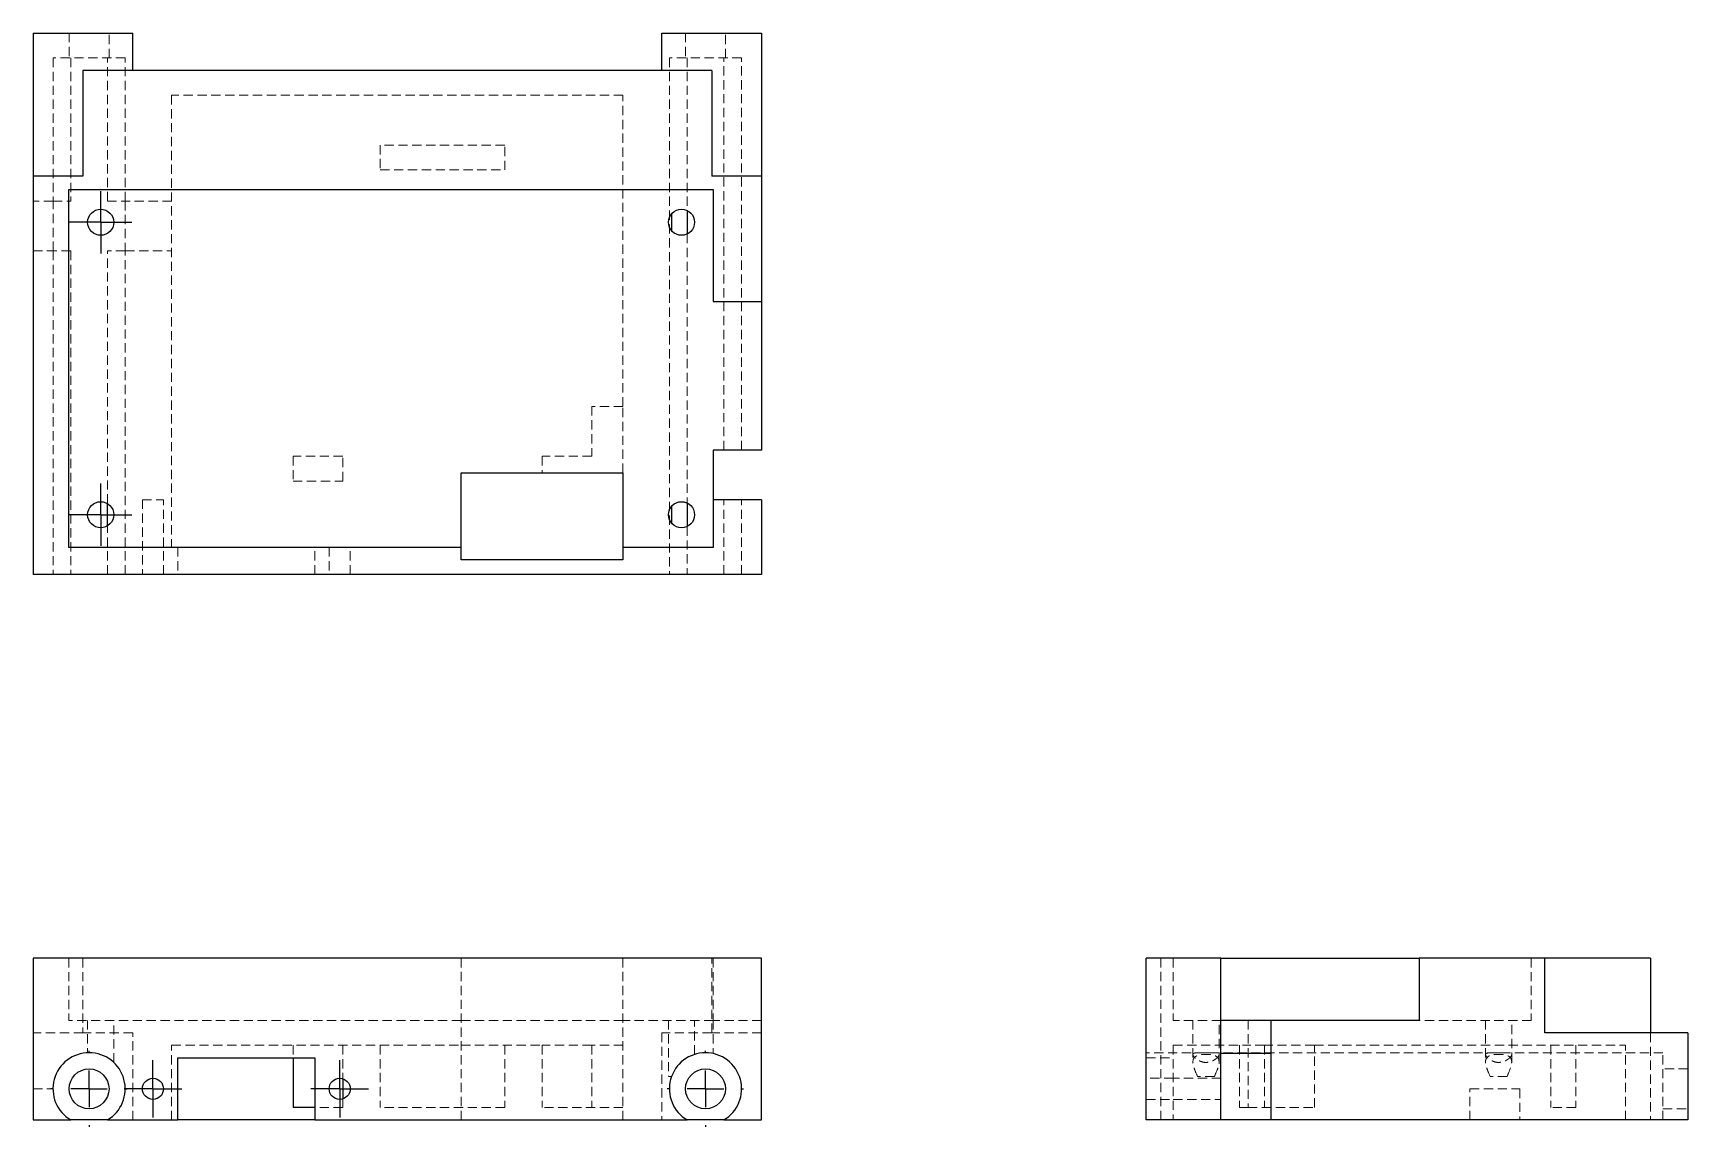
# Model space of a CAD drawing. Header units: millimetres. Extents: x 33 to 260, y 45 to 195.
import ezdxf

# ---------------------------------------------------------------- set-up
doc = ezdxf.new("R2010")
doc.units = ezdxf.units.MM
doc.linetypes.add('HIDDEN', pattern=[1.905, 1.27, -0.635])
doc.layers.add('10', color=7, linetype='Continuous')

# ---------------------------------------------------------------- blocks, each defined once
blk = doc.blocks.new('SW_CENTERMARKSYMBOL_0')
at = {"layer": '10', "color": 0}
for p, q in [((0, 5), (0, 5.24)), ((0, 0), (0, 2.5)), ((-5, 0), (-5.24, 0)), ((0, 0), (-2.5, 0)), ((0, 0), (0, -2.5)), ((0, 0), (2.5, 0)), ((5, 0), (5.24, 0)), ((0, -5), (0, -5.24))]:
    blk.add_line(p, q, dxfattribs=at)
blk = doc.blocks.new('SW_CENTERMARKSYMBOL_1')
at = {"layer": '10', "color": 0}
for p, q in [((0, 5), (0, 5.24)), ((0, 0), (0, 2.5)), ((-5, 0), (-5.24, 0)), ((0, 0), (-2.5, 0)), ((0, 0), (0, -2.5)), ((0, 0), (2.5, 0)), ((5, 0), (5.24, 0)), ((0, -5), (0, -5.24))]:
    blk.add_line(p, q, dxfattribs=at)
blk = doc.blocks.new('SW_CENTERMARKSYMBOL_2')
at = {"layer": '10', "color": 0}
for p, q in [((0, 2.5), (0, 3.95)), ((0, 0), (0, 2.5)), ((-2.5, 0), (-3.95, 0)), ((0, 0), (-2.5, 0)), ((0, 0), (0, -2.5)), ((0, 0), (2.5, 0)), ((2.5, 0), (3.95, 0)), ((0, -2.5), (0, -3.95))]:
    blk.add_line(p, q, dxfattribs=at)
blk = doc.blocks.new('SW_CENTERMARKSYMBOL_3')
at = {"layer": '10', "color": 0}
for p, q in [((0, 2.5), (0, 3.95)), ((0, 0), (0, 2.5)), ((-2.5, 0), (-3.95, 0)), ((0, 0), (-2.5, 0)), ((0, 0), (0, -2.5)), ((0, 0), (2.5, 0)), ((2.5, 0), (3.95, 0)), ((0, -2.5), (0, -3.95))]:
    blk.add_line(p, q, dxfattribs=at)
blk = doc.blocks.new('SW_CENTERMARKSYMBOL_4')
at = {"layer": '10', "color": 0}
for p, q in [((0, 2.5), (0, 4.29)), ((0, 0), (0, 2.5)), ((-2.5, 0), (-4.29, 0)), ((0, 0), (-2.5, 0)), ((0, 0), (0, -2.5)), ((0, 0), (2.5, 0)), ((2.5, 0), (4.29, 0)), ((0, -2.5), (0, -4.29))]:
    blk.add_line(p, q, dxfattribs=at)
blk = doc.blocks.new('SW_CENTERMARKSYMBOL_5')
at = {"layer": '10', "color": 0}
for p, q in [((0, 2.5), (0, 4.29)), ((0, 0), (0, 2.5)), ((-2.5, 0), (-4.29, 0)), ((0, 0), (-2.5, 0)), ((0, 0), (0, -2.5)), ((0, 0), (2.5, 0)), ((2.5, 0), (4.29, 0)), ((0, -2.5), (0, -4.29))]:
    blk.add_line(p, q, dxfattribs=at)

msp = doc.modelspace()

# ---------------------------------------------------------------- linework, layer by layer
at = {"color": 7, "linetype": 'Continuous', "lineweight": 25}
for p, q in [((33, 195.18), (46.68, 195.18)), ((33, 195.18), (33, 175.52)), ((46.68, 190.05), (46.68, 195.18)), ((119.32, 195.18), (133, 195.18)), ((119.32, 190.05), (119.32, 195.18)), ((133, 195.18), (133, 175.52)), ((39.84, 190.05), (39.84, 175.52)), ((126.16, 190.05), (39.84, 190.05)), ((126.16, 190.05), (126.16, 175.52)), ((39.84, 175.52), (33, 175.52)), ((33, 175.52), (33, 120.82)), ((133, 175.52), (126.16, 175.52)), ((133, 175.52), (133, 158.29)), ((37.92, 173.68), (126.38, 173.68)), ((37.92, 124.53), (37.92, 173.68)), ((126.38, 173.68), (126.38, 158.29)), ((122.8, 170.81), (122.8, 167.57)), ((120.65, 170.36), (120.65, 168.03)), ((126.38, 158.29), (133, 158.29)), ((133, 158.29), (133, 137.91)), ((133, 137.91), (126.38, 137.91)), ((126.38, 137.91), (126.38, 131.08)), ((91.76, 134.79), (113.98, 134.79)), ((91.76, 124.53), (91.76, 134.79)), ((113.98, 134.79), (113.98, 124.53)), ((43.2, 127.49), (43.2, 130.56)), ((120.65, 130.19), (120.65, 127.85)), ((122.8, 130.64), (122.8, 127.4)), ((126.38, 131.08), (126.38, 124.53)), ((133, 131.08), (126.38, 131.08)), ((133, 131.08), (133, 120.82)), ((91.76, 124.53), (37.92, 124.53)), ((91.76, 122.82), (91.76, 124.53)), ((113.98, 122.82), (91.76, 122.82)), ((113.98, 124.53), (113.98, 122.82)), ((126.38, 124.53), (113.98, 124.53)), ((133, 120.82), (33, 120.82)), ((33, 68.11), (33, 45.89)), ((133, 68.11), (33, 68.11)), ((133, 45.89), (133, 68.11)), ((185.82, 45.89), (185.82, 68.11)), ((196.08, 68.11), (185.82, 68.11)), ((196.08, 45.89), (196.08, 68.11)), ((196.08, 68.11), (223.29, 68.11)), ((240.52, 68.11), (223.29, 68.11)), ((223.29, 68.11), (223.29, 59.56)), ((240.52, 57.85), (240.52, 68.11)), ((255.05, 68.11), (240.52, 68.11)), ((255.05, 68.11), (255.05, 57.85)), ((202.91, 59.56), (196.08, 59.56)), ((202.91, 59.56), (202.91, 45.89)), ((223.29, 59.56), (202.91, 59.56)), ((260.18, 57.85), (240.52, 57.85)), ((260.18, 57.85), (260.18, 45.89)), ((202.91, 55), (196.08, 55)), ((52.87, 45.89), (52.87, 54.44)), ((52.87, 54.44), (71.67, 54.44)), ((68.69, 54.44), (68.69, 47.6)), ((71.67, 54.44), (71.67, 45.89)), ((75.52, 51.55), (75.52, 48.77)), ((33, 45.89), (38.18, 45.89)), ((43.2, 45.89), (38.18, 45.89)), ((43.2, 45.89), (52.87, 45.89)), ((71.67, 45.89), (52.87, 45.89)), ((71.67, 47.6), (68.69, 47.6)), ((71.67, 45.89), (122.8, 45.89)), ((127.82, 45.89), (122.8, 45.89)), ((127.82, 45.89), (133, 45.89)), ((196.08, 45.89), (185.82, 45.89)), ((202.91, 45.89), (196.08, 45.89)), ((260.18, 45.89), (202.91, 45.89))]:
    msp.add_line(p, q, dxfattribs=at)
at = {"color": 7, "linetype": 'HIDDEN', "lineweight": 18}
for p, q in [((37.96, 195.18), (37.96, 191.76)), ((43.43, 191.76), (43.43, 195.18)), ((122.57, 195.18), (122.57, 191.76)), ((128.04, 191.76), (128.04, 195.18)), ((45.65, 191.76), (35.74, 191.76)), ((35.74, 191.76), (35.74, 172.1)), ((38.18, 191.76), (38.18, 172.1)), ((43.2, 172.1), (43.2, 191.76)), ((45.65, 172.1), (45.65, 191.76)), ((130.26, 191.76), (120.35, 191.76)), ((120.35, 191.76), (120.35, 120.82)), ((122.8, 191.76), (122.8, 170.81)), ((127.82, 137.91), (127.82, 191.76)), ((130.26, 137.91), (130.26, 191.76)), ((113.98, 186.63), (52.02, 186.63)), ((52.02, 186.63), (52.02, 124.53)), ((113.98, 143.9), (113.98, 186.63)), ((97.75, 179.79), (80.65, 179.79)), ((80.65, 179.79), (80.65, 176.38)), ((97.75, 176.38), (97.75, 179.79)), ((80.65, 176.38), (97.75, 176.38)), ((35.74, 172.1), (33, 172.1)), ((35.74, 172.1), (38.18, 172.1)), ((35.74, 165.26), (35.74, 172.1)), ((43.2, 172.1), (45.65, 172.1)), ((45.65, 172.1), (45.65, 165.26)), ((52.02, 172.1), (45.65, 172.1)), ((122.8, 167.57), (122.8, 130.64)), ((33, 165.26), (35.74, 165.26)), ((38.18, 165.26), (35.74, 165.26)), ((35.74, 165.26), (35.74, 120.82)), ((38.18, 165.26), (38.18, 120.82)), ((43.2, 130.56), (43.2, 165.26)), ((45.65, 165.26), (43.2, 165.26)), ((45.65, 165.26), (52.02, 165.26)), ((45.65, 120.82), (45.65, 165.26)), ((109.71, 143.9), (109.71, 137.06)), ((113.98, 143.9), (109.71, 143.9)), ((113.98, 134.79), (113.98, 143.9)), ((68.69, 137.06), (68.69, 133.64)), ((75.52, 137.06), (68.69, 137.06)), ((75.52, 133.64), (75.52, 137.06)), ((102.87, 137.06), (102.87, 134.79)), ((109.71, 137.06), (102.87, 137.06)), ((68.69, 133.64), (75.52, 133.64)), ((48, 131.08), (50.9, 131.08)), ((48, 131.08), (48, 120.82)), ((50.9, 120.82), (50.9, 131.08)), ((127.82, 120.82), (127.82, 131.08)), ((130.26, 120.82), (130.26, 131.08)), ((43.2, 120.82), (43.2, 127.49)), ((122.8, 127.4), (122.8, 120.82)), ((52.87, 124.53), (52.87, 120.82)), ((71.67, 120.82), (71.67, 124.53)), ((73.64, 124.53), (73.64, 120.82)), ((76.55, 120.82), (76.55, 124.53)), ((37.92, 68.11), (37.92, 59.56)), ((39.84, 68.11), (39.84, 57.85)), ((91.76, 45.89), (91.76, 68.11)), ((113.98, 45.89), (113.98, 68.11)), ((126.16, 57.85), (126.16, 68.11)), ((126.38, 68.11), (126.38, 59.56)), ((187.82, 45.89), (187.82, 68.11)), ((189.53, 68.11), (189.53, 59.56)), ((238.68, 68.11), (238.68, 59.56)), ((91.76, 59.56), (37.92, 59.56)), ((40.48, 59.56), (40.48, 55.12)), ((44.07, 53.79), (44.07, 59.56)), ((91.76, 59.56), (113.98, 59.56)), ((126.38, 59.56), (113.98, 59.56)), ((120.22, 59.56), (120.22, 51.87)), ((123.81, 54.89), (123.81, 59.56)), ((126.38, 59.56), (126.38, 55)), ((133, 59.56), (126.38, 59.56)), ((196.08, 59.56), (189.53, 59.56)), ((192.23, 59.56), (192.23, 53.86)), ((195.82, 53.86), (195.82, 59.56)), ((199.79, 59.56), (199.79, 47.6)), ((238.68, 59.56), (223.29, 59.56)), ((232.4, 59.56), (232.4, 53.86)), ((235.99, 53.86), (235.99, 59.56)), ((39.84, 57.85), (33, 57.85)), ((46.68, 57.85), (39.84, 57.85)), ((46.68, 45.89), (46.68, 57.85)), ((126.16, 57.85), (119.32, 57.85)), ((119.32, 57.85), (119.32, 45.89)), ((133, 57.85), (126.16, 57.85)), ((255.05, 57.85), (255.05, 45.89)), ((52.02, 56.15), (91.76, 56.15)), ((52.02, 45.89), (52.02, 56.15)), ((68.69, 56.15), (68.69, 54.44)), ((75.52, 56.15), (75.52, 51.55)), ((80.65, 56.15), (80.65, 47.6)), ((91.76, 56.15), (102.87, 56.15)), ((97.75, 56.15), (97.75, 47.6)), ((102.87, 56.15), (102.87, 47.6)), ((109.71, 56.15), (102.87, 56.15)), ((109.71, 56.15), (109.71, 47.6)), ((113.98, 56.15), (109.71, 56.15)), ((256.76, 55.12), (185.82, 55.12)), ((189.53, 56.15), (189.53, 45.89)), ((189.53, 56.15), (199.79, 56.15)), ((198.64, 56.15), (198.64, 47.6)), ((202.06, 56.15), (199.79, 56.15)), ((208.9, 56.15), (202.06, 56.15)), ((202.06, 56.15), (202.06, 47.6)), ((208.9, 56.15), (251.63, 56.15)), ((208.9, 47.6), (208.9, 56.15)), ((241.38, 56.15), (241.38, 47.6)), ((244.79, 56.15), (244.79, 47.6)), ((251.63, 45.89), (251.63, 56.15)), ((256.76, 45.89), (256.76, 55.12)), ((185.82, 54.44), (189.53, 54.44)), ((260.18, 52.9), (256.76, 52.9)), ((33, 50.16), (35.74, 50.16)), ((45.65, 50.16), (52.02, 50.16)), ((120.65, 51.87), (120.22, 51.87)), ((189.53, 51.62), (185.82, 51.62)), ((196.08, 51.62), (189.53, 51.62)), ((195.19, 51.87), (192.85, 51.87)), ((230.26, 50.16), (237.1, 50.16)), ((230.26, 45.89), (230.26, 50.16)), ((235.36, 51.87), (233.03, 51.87)), ((237.1, 50.16), (237.1, 45.89)), ((75.52, 48.77), (75.52, 47.6)), ((185.82, 48.71), (189.53, 48.71)), ((189.53, 48.71), (196.08, 48.71)), ((75.52, 47.6), (71.67, 47.6)), ((97.75, 47.6), (80.65, 47.6)), ((113.98, 47.6), (102.87, 47.6)), ((199.79, 47.6), (198.64, 47.6)), ((199.79, 47.6), (208.9, 47.6)), ((244.79, 47.6), (241.38, 47.6)), ((256.76, 47.43), (260.18, 47.43))]:
    msp.add_line(p, q, dxfattribs=at)
at = {"color": 7, "linetype": 'Continuous', "lineweight": 25}
for centre, radius in [((42.28, 169.19), 1.79), ((122.02, 169.19), 1.79), ((42.28, 129.02), 1.79), ((122.02, 129.02), 1.79), ((40.69, 50.16), 2.74), ((125.31, 50.16), 2.74), ((49.45, 50.16), 1.45), ((75.09, 50.16), 1.45)]:
    msp.add_circle(centre, radius, dxfattribs=at)
for centre in [(40.69, 50.16), (125.31, 50.16)]:
    msp.add_arc(centre, 4.96, 300.4503, 239.5497, dxfattribs=at)
at = {"color": 7, "linetype": 'HIDDEN', "lineweight": 18}
for points, knots in [([(192.85, 51.87), (192.68, 52.28), (192.51, 52.66), (192.27, 53.39), (192.2, 53.74), (192.25, 54.11), (192.26, 54.18), (192.31, 54.3), (192.35, 54.37), (192.43, 54.48), (192.49, 54.53), (192.61, 54.62), (192.68, 54.66), (192.84, 54.73), (192.93, 54.76), (193.12, 54.81), (193.22, 54.83), (193.54, 54.87), (193.78, 54.89), (194.14, 54.89), (194.25, 54.89), (194.48, 54.87), (194.59, 54.86), (194.81, 54.83), (194.91, 54.81), (195.1, 54.76), (195.19, 54.73), (195.43, 54.63), (195.56, 54.54), (195.69, 54.37), (195.73, 54.31), (195.78, 54.18), (195.79, 54.11), (195.82, 53.89), (195.82, 53.73), (195.76, 53.39), (195.71, 53.22), (195.53, 52.66), (195.36, 52.28), (195.19, 51.87)], [0, 0, 0, 0, 0.125, 0.125, 0.25, 0.25, 0.28125, 0.28125, 0.3125, 0.3125, 0.34375, 0.34375, 0.375, 0.375, 0.40625, 0.40625, 0.4375, 0.4375, 0.5, 0.5, 0.53125, 0.53125, 0.5625, 0.5625, 0.59375, 0.59375, 0.625, 0.625, 0.6875, 0.6875, 0.71875, 0.71875, 0.75, 0.75, 0.8125, 0.8125, 0.875, 0.875, 1, 1, 1, 1]), ([(194.02, 55.12), (193.9, 55.12), (193.78, 55.12), (193.54, 55.12), (193.42, 55.12), (193.19, 55.12), (193.09, 55.12), (192.89, 55.12), (192.79, 55.11), (192.54, 55.09), (192.41, 55.07), (192.29, 55), (192.26, 54.97), (192.23, 54.91), (192.22, 54.87), (192.24, 54.75), (192.3, 54.65), (192.43, 54.49), (192.49, 54.43), (192.61, 54.32), (192.68, 54.26), (192.84, 54.16), (192.92, 54.1), (193.11, 54.01), (193.21, 53.96), (193.53, 53.84), (193.77, 53.79), (194.14, 53.79), (194.27, 53.8), (194.5, 53.85), (194.62, 53.88), (194.83, 53.96), (194.93, 54), (195.12, 54.1), (195.2, 54.16), (195.36, 54.26), (195.43, 54.32), (195.55, 54.43), (195.61, 54.49), (195.7, 54.59), (195.74, 54.65), (195.79, 54.74), (195.81, 54.79), (195.82, 54.87), (195.81, 54.91), (195.78, 54.97), (195.75, 55), (195.67, 55.04), (195.62, 55.06), (195.49, 55.09), (195.42, 55.1), (195.25, 55.11), (195.16, 55.12), (194.96, 55.12), (194.85, 55.12), (194.63, 55.12), (194.51, 55.12), (194.27, 55.12), (194.14, 55.12), (194.02, 55.12)], [0, 0, 0, 0, 0.03125, 0.03125, 0.0625, 0.0625, 0.09375, 0.09375, 0.125, 0.125, 0.1875, 0.1875, 0.21875, 0.21875, 0.25, 0.25, 0.3125, 0.3125, 0.34375, 0.34375, 0.375, 0.375, 0.40625, 0.40625, 0.4375, 0.4375, 0.5, 0.5, 0.53125, 0.53125, 0.5625, 0.5625, 0.59375, 0.59375, 0.625, 0.625, 0.65625, 0.65625, 0.6875, 0.6875, 0.71875, 0.71875, 0.75, 0.75, 0.78125, 0.78125, 0.8125, 0.8125, 0.84375, 0.84375, 0.875, 0.875, 0.90625, 0.90625, 0.9375, 0.9375, 0.96875, 0.96875, 1, 1, 1, 1]), ([(233.03, 51.87), (232.85, 52.28), (232.68, 52.66), (232.44, 53.39), (232.37, 53.74), (232.42, 54.11), (232.43, 54.18), (232.48, 54.3), (232.52, 54.37), (232.61, 54.48), (232.66, 54.53), (232.78, 54.62), (232.85, 54.66), (233.01, 54.73), (233.1, 54.76), (233.29, 54.81), (233.39, 54.83), (233.72, 54.87), (233.95, 54.89), (234.31, 54.89), (234.42, 54.89), (234.65, 54.87), (234.77, 54.86), (234.98, 54.83), (235.08, 54.81), (235.27, 54.76), (235.36, 54.73), (235.6, 54.63), (235.73, 54.54), (235.86, 54.37), (235.9, 54.31), (235.95, 54.18), (235.97, 54.11), (236, 53.89), (235.99, 53.73), (235.93, 53.39), (235.88, 53.22), (235.7, 52.66), (235.53, 52.28), (235.36, 51.87)], [0, 0, 0, 0, 0.125, 0.125, 0.25, 0.25, 0.28125, 0.28125, 0.3125, 0.3125, 0.34375, 0.34375, 0.375, 0.375, 0.40625, 0.40625, 0.4375, 0.4375, 0.5, 0.5, 0.53125, 0.53125, 0.5625, 0.5625, 0.59375, 0.59375, 0.625, 0.625, 0.6875, 0.6875, 0.71875, 0.71875, 0.75, 0.75, 0.8125, 0.8125, 0.875, 0.875, 1, 1, 1, 1]), ([(234.19, 55.12), (234.07, 55.12), (233.95, 55.12), (233.71, 55.12), (233.59, 55.12), (233.36, 55.12), (233.26, 55.12), (233.06, 55.12), (232.96, 55.11), (232.71, 55.09), (232.58, 55.07), (232.46, 55), (232.43, 54.97), (232.4, 54.91), (232.39, 54.87), (232.41, 54.75), (232.47, 54.65), (232.6, 54.49), (232.66, 54.43), (232.78, 54.32), (232.85, 54.26), (233.01, 54.16), (233.09, 54.1), (233.28, 54.01), (233.38, 53.96), (233.7, 53.84), (233.94, 53.79), (234.32, 53.79), (234.44, 53.8), (234.67, 53.85), (234.79, 53.88), (235, 53.96), (235.1, 54), (235.29, 54.1), (235.37, 54.16), (235.53, 54.26), (235.6, 54.32), (235.73, 54.43), (235.78, 54.49), (235.87, 54.59), (235.91, 54.65), (235.96, 54.74), (235.98, 54.79), (235.99, 54.87), (235.98, 54.91), (235.95, 54.97), (235.92, 55), (235.84, 55.04), (235.79, 55.06), (235.66, 55.09), (235.59, 55.1), (235.42, 55.11), (235.33, 55.12), (235.13, 55.12), (235.02, 55.12), (234.8, 55.12), (234.68, 55.12), (234.44, 55.12), (234.32, 55.12), (234.19, 55.12)], [0, 0, 0, 0, 0.03125, 0.03125, 0.0625, 0.0625, 0.09375, 0.09375, 0.125, 0.125, 0.1875, 0.1875, 0.21875, 0.21875, 0.25, 0.25, 0.3125, 0.3125, 0.34375, 0.34375, 0.375, 0.375, 0.40625, 0.40625, 0.4375, 0.4375, 0.5, 0.5, 0.53125, 0.53125, 0.5625, 0.5625, 0.59375, 0.59375, 0.625, 0.625, 0.65625, 0.65625, 0.6875, 0.6875, 0.71875, 0.71875, 0.75, 0.75, 0.78125, 0.78125, 0.8125, 0.8125, 0.84375, 0.84375, 0.875, 0.875, 0.90625, 0.90625, 0.9375, 0.9375, 0.96875, 0.96875, 1, 1, 1, 1])]:
    msp.add_open_spline(points, degree=3, knots=knots, dxfattribs=at)

# ---------------------------------------------------------------- block references
at = {"layer": '10'}
for name, p in [('SW_CENTERMARKSYMBOL_4', (42.28, 169.19)), ('SW_CENTERMARKSYMBOL_5', (42.28, 129.02)), ('SW_CENTERMARKSYMBOL_1', (40.69, 50.16)), ('SW_CENTERMARKSYMBOL_0', (125.31, 50.16)), ('SW_CENTERMARKSYMBOL_3', (49.45, 50.16)), ('SW_CENTERMARKSYMBOL_2', (75.09, 50.16))]:
    msp.add_blockref(name, p, dxfattribs=at)

doc.saveas('drawing.dxf')
